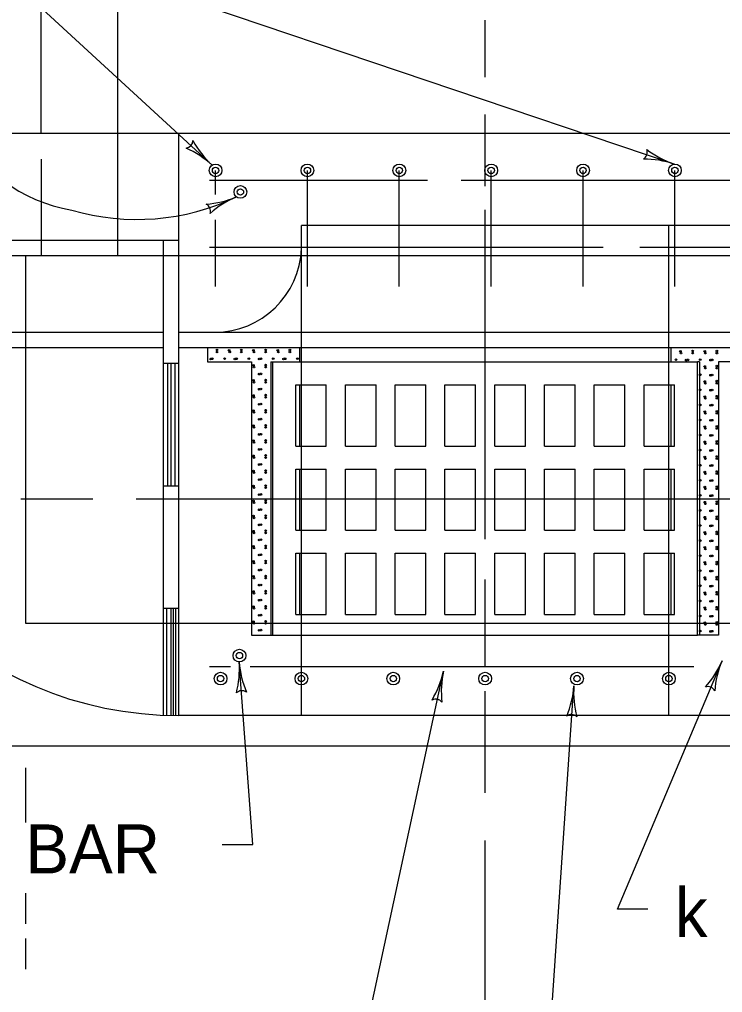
# Model space of a CAD drawing. Extents: x 997.6 to 1036.9, y 998.9 to 1022.6.
# Drawn here: x 1009.609 to 1012.479, y 1015.965 to 1019.935 of the extents above; entities that cross this region are included whole.
import ezdxf

# ---------------------------------------------------------------- set-up
doc = ezdxf.new("R2010")
doc.units = 0
doc.layers.add('Level 1', color=7, linetype='Continuous')
doc.layers.add('Level 5', color=7, linetype='Continuous')

msp = doc.modelspace()

# ---------------------------------------------------------------- linework, layer by layer
at = {"layer": 'Level 1'}
for p, q in [((1010.0097, 1018.9698), (1010.0097, 1020.6633)), ((1009.2968, 1020.3518), (1010.3948, 1019.3406)), ((1012.281, 1019.3448), (1009.2968, 1020.3518)), ((1009.6972, 1019.4698), (1009.6972, 1020.2798)), ((1011.5097, 1019.6998), (1011.5097, 1019.9319)), ((1011.5097, 1019.2549), (1011.5097, 1019.5475)), ((1013.8847, 1019.4698), (1009.1347, 1019.4698)), ((1010.2597, 1017.0948), (1010.2597, 1019.4698)), ((1009.6972, 1019.365), (1009.6972, 1018.9698)), ((1010.4092, 1019.2203), (1010.4092, 1019.3189)), ((1010.7842, 1018.8448), (1010.7842, 1019.3189)), ((1011.1592, 1018.8448), (1011.1592, 1019.3189)), ((1011.5342, 1018.8448), (1011.5342, 1019.3189)), ((1011.9092, 1018.8448), (1011.9092, 1019.3189)), ((1012.2842, 1018.8448), (1012.2842, 1019.3189)), ((1011.2747, 1019.2775), (1010.3847, 1019.2775)), ((1013.1362, 1019.2775), (1011.412, 1019.2775)), ((1011.5097, 1017.8138), (1011.5097, 1019.1582)), ((1010.4092, 1018.8448), (1010.4092, 1019.117)), ((1010.7597, 1017.0948), (1010.7597, 1019.0948)), ((1018.2597, 1019.0948), (1010.7597, 1019.0948)), ((1012.2597, 1017.0948), (1012.2597, 1019.0948)), ((1010.2597, 1019.0323), (1007.591, 1019.0323)), ((1010.1972, 1017.0948), (1010.1972, 1019.0323)), ((1011.9918, 1019.0041), (1010.3847, 1019.0041)), ((1013.6023, 1019.0041), (1012.1412, 1019.0041)), ((1013.8847, 1018.9698), (1009.1347, 1018.9698)), ((1009.6347, 1017.4698), (1009.6347, 1018.9698)), ((1010.1972, 1018.6573), (1007.591, 1018.6573)), ((1018.7597, 1018.6573), (1010.2597, 1018.6573)), ((1010.1972, 1018.5948), (1007.591, 1018.5948)), ((1018.7597, 1018.5948), (1010.2597, 1018.5948)), ((1010.3768, 1018.5948), (1010.3768, 1018.5382)), ((1010.7518, 1018.5948), (1010.7518, 1018.5382)), ((1012.2673, 1018.5948), (1012.2673, 1018.5382)), ((1010.1972, 1018.5323), (1010.2597, 1018.5323)), ((1010.2137, 1018.0323), (1010.2137, 1018.5323)), ((1010.2283, 1018.0323), (1010.2283, 1018.5323)), ((1010.2437, 1018.0323), (1010.2437, 1018.5323)), ((1010.3768, 1018.5382), (1010.5565, 1018.5382)), ((1010.5565, 1018.5382), (1010.5565, 1017.4228)), ((1010.6347, 1018.5382), (1010.6347, 1017.4228)), ((1010.6347, 1018.5382), (1010.6423, 1018.5382)), ((1010.6423, 1018.5382), (1012.3768, 1018.5382)), ((1010.6423, 1017.4228), (1010.6423, 1018.5382)), ((1012.3768, 1017.4228), (1012.3768, 1018.5382)), ((1012.3847, 1018.5382), (1012.3768, 1018.5382)), ((1012.3847, 1018.5382), (1012.3847, 1017.4228)), ((1012.4627, 1018.5382), (1012.4627, 1017.4228)), ((1012.6423, 1018.5382), (1012.4627, 1018.5382)), ((1010.7362, 1018.1944), (1010.7362, 1018.4444)), ((1010.7362, 1018.4444), (1010.8612, 1018.4444)), ((1010.7518, 1018.4444), (1010.7518, 1018.1944)), ((1010.8612, 1018.1944), (1010.8612, 1018.4444)), ((1010.9393, 1018.1944), (1010.9393, 1018.4444)), ((1010.9393, 1018.4444), (1011.0643, 1018.4444)), ((1011.0643, 1018.1944), (1011.0643, 1018.4444)), ((1011.1423, 1018.1944), (1011.1423, 1018.4444)), ((1011.1423, 1018.4444), (1011.2673, 1018.4444)), ((1011.2673, 1018.1944), (1011.2673, 1018.4444)), ((1011.3455, 1018.1944), (1011.3455, 1018.4444)), ((1011.3455, 1018.4444), (1011.4705, 1018.4444)), ((1011.4705, 1018.1944), (1011.4705, 1018.4444)), ((1011.5487, 1018.1944), (1011.5487, 1018.4444)), ((1011.5487, 1018.4444), (1011.6737, 1018.4444)), ((1011.6737, 1018.1944), (1011.6737, 1018.4444)), ((1011.7518, 1018.1944), (1011.7518, 1018.4444)), ((1011.7518, 1018.4444), (1011.8768, 1018.4444)), ((1011.8768, 1018.1944), (1011.8768, 1018.4444)), ((1011.9548, 1018.1944), (1011.9548, 1018.4444)), ((1011.9548, 1018.4444), (1012.0798, 1018.4444)), ((1012.0798, 1018.1944), (1012.0798, 1018.4444)), ((1012.158, 1018.1944), (1012.158, 1018.4444)), ((1012.158, 1018.4444), (1012.283, 1018.4444)), ((1012.2673, 1018.4444), (1012.2673, 1018.1944)), ((1012.283, 1018.1944), (1012.283, 1018.4444)), ((1010.7362, 1018.1944), (1010.8612, 1018.1944)), ((1010.9393, 1018.1944), (1011.0643, 1018.1944)), ((1011.1423, 1018.1944), (1011.2673, 1018.1944)), ((1011.3455, 1018.1944), (1011.4705, 1018.1944)), ((1011.5487, 1018.1944), (1011.6737, 1018.1944)), ((1011.7518, 1018.1944), (1011.8768, 1018.1944)), ((1011.9548, 1018.1944), (1012.0798, 1018.1944)), ((1012.158, 1018.1944), (1012.283, 1018.1944)), ((1010.7362, 1017.8507), (1010.7362, 1018.1007)), ((1010.7362, 1018.1007), (1010.8612, 1018.1007)), ((1010.7518, 1018.1007), (1010.7518, 1017.8507)), ((1010.8612, 1017.8507), (1010.8612, 1018.1007)), ((1010.9393, 1017.8507), (1010.9393, 1018.1007)), ((1010.9393, 1018.1007), (1011.0643, 1018.1007)), ((1011.0643, 1017.8507), (1011.0643, 1018.1007)), ((1011.1423, 1017.8507), (1011.1423, 1018.1007)), ((1011.1423, 1018.1007), (1011.2673, 1018.1007)), ((1011.2673, 1017.8507), (1011.2673, 1018.1007)), ((1011.3455, 1017.8507), (1011.3455, 1018.1007)), ((1011.3455, 1018.1007), (1011.4705, 1018.1007)), ((1011.4705, 1017.8507), (1011.4705, 1018.1007)), ((1011.5487, 1017.8507), (1011.5487, 1018.1007)), ((1011.5487, 1018.1007), (1011.6737, 1018.1007)), ((1011.6737, 1017.8507), (1011.6737, 1018.1007)), ((1011.7518, 1017.8507), (1011.7518, 1018.1007)), ((1011.7518, 1018.1007), (1011.8768, 1018.1007)), ((1011.8768, 1017.8507), (1011.8768, 1018.1007)), ((1011.9548, 1017.8507), (1011.9548, 1018.1007)), ((1011.9548, 1018.1007), (1012.0798, 1018.1007)), ((1012.0798, 1017.8507), (1012.0798, 1018.1007)), ((1012.158, 1017.8507), (1012.158, 1018.1007)), ((1012.158, 1018.1007), (1012.283, 1018.1007)), ((1012.2673, 1018.1007), (1012.2673, 1017.8507)), ((1012.283, 1017.8507), (1012.283, 1018.1007)), ((1010.1972, 1018.0323), (1010.2597, 1018.0323)), ((1009.9087, 1017.9783), (1009.6147, 1017.9783)), ((1014.1932, 1017.9783), (1010.0852, 1017.9783)), ((1010.7362, 1017.8507), (1010.8612, 1017.8507)), ((1010.9393, 1017.8507), (1011.0643, 1017.8507)), ((1011.1423, 1017.8507), (1011.2673, 1017.8507)), ((1011.3455, 1017.8507), (1011.4705, 1017.8507)), ((1011.5487, 1017.8507), (1011.6737, 1017.8507)), ((1011.7518, 1017.8507), (1011.8768, 1017.8507)), ((1011.9548, 1017.8507), (1012.0798, 1017.8507)), ((1012.158, 1017.8507), (1012.283, 1017.8507)), ((1010.7362, 1017.5069), (1010.7362, 1017.7569)), ((1010.7362, 1017.7569), (1010.8612, 1017.7569)), ((1010.7518, 1017.7569), (1010.7518, 1017.5069)), ((1010.8612, 1017.5069), (1010.8612, 1017.7569)), ((1010.9393, 1017.5069), (1010.9393, 1017.7569)), ((1010.9393, 1017.7569), (1011.0643, 1017.7569)), ((1011.0643, 1017.5069), (1011.0643, 1017.7569)), ((1011.1423, 1017.5069), (1011.1423, 1017.7569)), ((1011.1423, 1017.7569), (1011.2673, 1017.7569)), ((1011.2673, 1017.5069), (1011.2673, 1017.7569)), ((1011.3455, 1017.5069), (1011.3455, 1017.7569)), ((1011.3455, 1017.7569), (1011.4705, 1017.7569)), ((1011.4705, 1017.5069), (1011.4705, 1017.7569)), ((1011.5487, 1017.5069), (1011.5487, 1017.7569)), ((1011.5487, 1017.7569), (1011.6737, 1017.7569)), ((1011.6737, 1017.5069), (1011.6737, 1017.7569)), ((1011.7518, 1017.5069), (1011.7518, 1017.7569)), ((1011.7518, 1017.7569), (1011.8768, 1017.7569)), ((1011.8768, 1017.5069), (1011.8768, 1017.7569)), ((1011.9548, 1017.5069), (1011.9548, 1017.7569)), ((1011.9548, 1017.7569), (1012.0798, 1017.7569)), ((1012.0798, 1017.5069), (1012.0798, 1017.7569)), ((1012.158, 1017.5069), (1012.158, 1017.7569)), ((1012.158, 1017.7569), (1012.283, 1017.7569)), ((1012.2673, 1017.7569), (1012.2673, 1017.5069)), ((1012.283, 1017.5069), (1012.283, 1017.7569)), ((1011.5097, 1017.2916), (1011.5097, 1017.6494)), ((1010.1972, 1017.5323), (1010.2597, 1017.5323)), ((1010.2103, 1017.0948), (1010.2103, 1017.5323)), ((1010.2283, 1017.0948), (1010.2283, 1017.5323)), ((1010.237, 1017.0948), (1010.237, 1017.5323)), ((1010.247, 1017.0948), (1010.247, 1017.5323)), ((1010.7362, 1017.5069), (1010.8612, 1017.5069)), ((1010.9393, 1017.5069), (1011.0643, 1017.5069)), ((1011.1423, 1017.5069), (1011.2673, 1017.5069)), ((1011.3455, 1017.5069), (1011.4705, 1017.5069)), ((1011.5487, 1017.5069), (1011.6737, 1017.5069)), ((1011.7518, 1017.5069), (1011.8768, 1017.5069)), ((1011.9548, 1017.5069), (1012.0798, 1017.5069)), ((1012.158, 1017.5069), (1012.283, 1017.5069)), ((1013.3847, 1017.4698), (1009.6347, 1017.4698)), ((1010.5565, 1017.4228), (1010.6423, 1017.4228)), ((1010.6423, 1017.4228), (1012.3768, 1017.4228)), ((1012.4627, 1017.4228), (1012.3768, 1017.4228)), ((1012.0492, 1016.3048), (1012.4765, 1017.3186)), ((1010.4707, 1017.2933), (1010.3847, 1017.2933)), ((1010.5613, 1016.5689), (1010.5055, 1017.3133)), ((1012.3615, 1017.2933), (1010.55, 1017.2933)), ((1010.9915, 1015.6617), (1011.3393, 1017.2759)), ((1011.768, 1015.6958), (1011.8717, 1017.2163)), ((1011.5097, 1016.779), (1011.5097, 1017.1948)), ((1018.7597, 1017.0948), (1010.2597, 1017.0948)), ((1013.8847, 1016.9698), (1009.1347, 1016.9698)), ((1009.6347, 1016.6588), (1009.6347, 1016.8809)), ((1010.4363, 1016.5689), (1010.5613, 1016.5689)), ((1011.5097, 1015.3178), (1011.5097, 1016.5856)), ((1009.6347, 1016.2448), (1009.6347, 1016.3698)), ((1012.1742, 1016.3048), (1012.0492, 1016.3048)), ((1009.6347, 1016.0598), (1009.6347, 1016.1848))]:
    msp.add_line(p, q, dxfattribs=at)
for centre, radius in [((1010.4092, 1019.3189), 0.026), ((1010.7842, 1019.3189), 0.026), ((1011.1592, 1019.3189), 0.026), ((1011.5342, 1019.3189), 0.026), ((1011.9092, 1019.3189), 0.026), ((1012.2842, 1019.3189), 0.026), ((1010.4092, 1019.3189), 0.013), ((1010.7842, 1019.3189), 0.013), ((1011.1592, 1019.3189), 0.013), ((1011.5342, 1019.3189), 0.013), ((1011.9092, 1019.3189), 0.013), ((1012.2842, 1019.3189), 0.013), ((1010.5106, 1019.231), 0.026), ((1010.5106, 1019.231), 0.013), ((1010.5068, 1017.3394), 0.026), ((1010.5068, 1017.3394), 0.013), ((1010.4296, 1017.2456), 0.026), ((1010.4296, 1017.2456), 0.013), ((1010.7596, 1017.2456), 0.026), ((1010.7596, 1017.2456), 0.013), ((1011.1346, 1017.2456), 0.026), ((1011.1346, 1017.2456), 0.013), ((1011.5096, 1017.2456), 0.026), ((1011.5096, 1017.2456), 0.013), ((1011.8846, 1017.2456), 0.026), ((1011.8846, 1017.2456), 0.013), ((1012.2596, 1017.2456), 0.026), ((1012.2596, 1017.2456), 0.013)]:
    msp.add_circle(centre, radius, dxfattribs=at)
for centre, radius, start, end in [((1009.9327, 1019.8018), 0.6546, 206.6626, 260.2865), ((1010.2855, 1019.4413), 0.0313, 276.1299, 358.2466), ((1010.6596, 1019.6281), 0.3909, 208.7025, 227.3492), ((1010.13, 1019.053), 0.3909, 47.3553, 66.0241), ((1012.1401, 1019.3923), 0.0313, 300.1273, 22.244), ((1012.406, 1019.7152), 0.3909, 232.6998, 251.3466), ((1010.13, 1019.053), 0.3909, 47.3431, 47.3553), ((1012.156, 1018.9743), 0.3909, 71.3527, 90.0215), ((1012.156, 1018.9743), 0.3909, 71.3404, 71.3527), ((1010.0872, 1020.0698), 0.9509, 253.8186, 295.3604), ((1010.3443, 1019.5715), 0.3909, 273.9391, 292.5858), ((1010.3572, 1019.1535), 0.0313, 341.3665, 63.4832), ((1010.6446, 1018.8496), 0.3909, 112.5919, 131.2607), ((1010.6446, 1018.8496), 0.3909, 112.5797, 112.5919), ((1010.4072, 1019.0118), 0.3525, 269.7338, 358.1991), ((1010.2596, 1018.5948), 1.5, 180, 270), ((1012.1162, 1017.4704), 0.3909, 318.4899, 337.1367), ((1012.8367, 1017.1667), 0.3909, 157.1428, 175.8116), ((1012.8367, 1017.1667), 0.3909, 157.1305, 157.1428), ((1010.1156, 1017.2841), 0.3909, 345.6365, 4.2832), ((1010.8953, 1017.3426), 0.3909, 184.2771, 184.2893), ((1010.8953, 1017.3426), 0.3909, 184.2893, 202.9581), ((1010.9571, 1017.3583), 0.3909, 329.1872, 347.8339), ((1011.7215, 1017.1936), 0.3909, 167.84, 186.5088), ((1011.7215, 1017.1936), 0.3909, 167.8278, 167.84), ((1010.5165, 1017.1651), 0.0313, 53.0639, 135.1806), ((1011.4817, 1017.2429), 0.3909, 337.4439, 356.0906), ((1012.2617, 1017.1897), 0.3909, 176.0967, 194.7655), ((1012.2617, 1017.1897), 0.3909, 176.0845, 176.0967), ((1012.4187, 1017.1816), 0.0313, 25.9174, 108.0341), ((1011.3079, 1017.1306), 0.0313, 36.6146, 118.7313), ((1011.8615, 1017.068), 0.0313, 44.8713, 126.988)]:
    msp.add_arc(centre, radius, start, end, dxfattribs=at)
at = {"layer": 'Level 5'}
for centre in [(1010.4151, 1018.5865), (1010.4646, 1018.5848), (1010.5142, 1018.5865), (1010.5638, 1018.5848), (1010.6134, 1018.5865), (1010.663, 1018.5848), (1010.7126, 1018.5865), (1012.3564, 1018.5822), (1012.4556, 1018.5822), (1010.389, 1018.5493), (1010.3957, 1018.5502), (1010.4151, 1018.5779), (1010.4461, 1018.551), (1010.4671, 1018.5779), (1010.4881, 1018.5493), (1010.4949, 1018.5502), (1010.5142, 1018.5779), (1010.5453, 1018.551), (1010.5663, 1018.5779), (1010.5873, 1018.5493), (1010.5941, 1018.5502), (1010.6134, 1018.5779), (1010.6445, 1018.551), (1010.6655, 1018.5779), (1010.6865, 1018.5493), (1010.6932, 1018.5502), (1010.7126, 1018.5779), (1010.7436, 1018.551), (1012.2883, 1018.5467), (1012.3068, 1018.5804), (1012.3093, 1018.5736), (1012.3303, 1018.545), (1012.3371, 1018.5458), (1012.3564, 1018.5736), (1012.3875, 1018.5467), (1012.406, 1018.5804), (1012.4085, 1018.5736), (1012.4295, 1018.545), (1012.4362, 1018.5458), (1012.4556, 1018.5736), (1010.5638, 1018.5233), (1010.5663, 1018.5164), (1010.6134, 1018.525), (1010.6134, 1018.5164), (1012.406, 1018.5189), (1012.4085, 1018.5121), (1012.4556, 1018.5207), (1012.4556, 1018.5121), (1010.5873, 1018.4878), (1010.5941, 1018.4887), (1010.6134, 1018.4635), (1012.3875, 1018.4852), (1012.4295, 1018.4835), (1012.4362, 1018.4843), (1010.5638, 1018.4618), (1010.5663, 1018.4549), (1010.5873, 1018.4263), (1010.5941, 1018.4272), (1010.6134, 1018.4549), (1012.3875, 1018.4237), (1012.406, 1018.4574), (1012.4085, 1018.4506), (1012.4556, 1018.4592), (1012.4556, 1018.4506), (1010.5638, 1018.4003), (1010.5663, 1018.3934), (1010.6134, 1018.402), (1010.6134, 1018.3934), (1012.406, 1018.3959), (1012.4085, 1018.3891), (1012.4295, 1018.422), (1012.4362, 1018.4228), (1012.4556, 1018.3977), (1012.4556, 1018.3891), (1010.5873, 1018.3648), (1010.5941, 1018.3657), (1012.3875, 1018.3622), (1012.4295, 1018.3605), (1012.4362, 1018.3613), (1010.5638, 1018.3388), (1010.5663, 1018.3319), (1010.5941, 1018.3042), (1010.6134, 1018.3405), (1010.6134, 1018.3319), (1012.406, 1018.3344), (1012.4085, 1018.3276), (1012.4556, 1018.3362), (1012.4556, 1018.3276), (1010.5638, 1018.2773), (1010.5663, 1018.2704), (1010.5873, 1018.3033), (1010.6134, 1018.279), (1010.6134, 1018.2704), (1012.3875, 1018.3007), (1012.406, 1018.2729), (1012.4085, 1018.2661), (1012.4295, 1018.299), (1012.4362, 1018.2998), (1012.4556, 1018.2747), (1012.4556, 1018.2661), (1010.5873, 1018.2418), (1010.5941, 1018.2427), (1012.3875, 1018.2392), (1012.4295, 1018.2375), (1012.4362, 1018.2383), (1010.5638, 1018.2158), (1010.5663, 1018.2089), (1010.6134, 1018.2175), (1010.6134, 1018.2089), (1012.406, 1018.2114), (1012.4085, 1018.2046), (1012.4556, 1018.2132), (1012.4556, 1018.2046), (1010.5638, 1018.1543), (1010.5663, 1018.1474), (1010.5873, 1018.1803), (1010.5941, 1018.1812), (1010.6134, 1018.156), (1010.6134, 1018.1474), (1012.3875, 1018.1777), (1012.406, 1018.1499), (1012.4295, 1018.176), (1012.4362, 1018.1768), (1012.4556, 1018.1517), (1010.5873, 1018.1188), (1010.5941, 1018.1197), (1012.3875, 1018.1162), (1012.4085, 1018.1431), (1012.4295, 1018.1145), (1012.4362, 1018.1153), (1012.4556, 1018.1431), (1010.5638, 1018.0928), (1010.5663, 1018.0859), (1010.6134, 1018.0945), (1010.6134, 1018.0859), (1012.406, 1018.0884), (1012.4085, 1018.0816), (1012.4556, 1018.0902), (1012.4556, 1018.0816), (1010.5638, 1018.0313), (1010.5873, 1018.0573), (1010.5941, 1018.0582), (1010.6134, 1018.033), (1012.3875, 1018.0547), (1012.406, 1018.0269), (1012.4295, 1018.053), (1012.4362, 1018.0538), (1012.4556, 1018.0287), (1010.5663, 1018.0244), (1010.5873, 1017.9958), (1010.5941, 1017.9967), (1010.6134, 1018.0244), (1012.3875, 1017.9932), (1012.4085, 1018.0201), (1012.4295, 1017.9915), (1012.4362, 1017.9923), (1012.4556, 1018.0201), (1010.5638, 1017.9698), (1010.5663, 1017.9629), (1010.6134, 1017.9715), (1010.6134, 1017.9629), (1012.406, 1017.9654), (1012.4085, 1017.9586), (1012.4556, 1017.9672), (1012.4556, 1017.9586), (1010.5638, 1017.9083), (1010.5873, 1017.9343), (1010.5941, 1017.9352), (1010.6134, 1017.91), (1012.3875, 1017.9317), (1012.4295, 1017.93), (1012.4362, 1017.9308), (1010.5663, 1017.9014), (1010.5873, 1017.8728), (1010.5941, 1017.8737), (1010.6134, 1017.9014), (1012.3875, 1017.8702), (1012.406, 1017.9039), (1012.4085, 1017.8971), (1012.4295, 1017.8685), (1012.4362, 1017.8693), (1012.4556, 1017.9057), (1012.4556, 1017.8971), (1010.5638, 1017.8468), (1010.5663, 1017.8399), (1010.6134, 1017.8485), (1010.6134, 1017.8399), (1012.406, 1017.8424), (1012.4085, 1017.8356), (1012.4556, 1017.8442), (1012.4556, 1017.8356), (1010.5873, 1017.8113), (1010.5941, 1017.8122), (1012.3875, 1017.8087), (1012.4295, 1017.807), (1012.4362, 1017.8078), (1010.5638, 1017.7853), (1010.5663, 1017.7784), (1010.5873, 1017.7498), (1010.5941, 1017.7507), (1010.6134, 1017.787), (1010.6134, 1017.7784), (1012.406, 1017.7809), (1012.4085, 1017.7741), (1012.4556, 1017.7827), (1012.4556, 1017.7741), (1010.5638, 1017.7238), (1010.5663, 1017.7169), (1010.6134, 1017.7255), (1010.6134, 1017.7169), (1012.3875, 1017.7472), (1012.406, 1017.7194), (1012.4085, 1017.7126), (1012.4295, 1017.7455), (1012.4362, 1017.7463), (1012.4556, 1017.7212), (1012.4556, 1017.7126), (1010.5873, 1017.6883), (1010.5941, 1017.6892), (1012.3875, 1017.6857), (1012.4295, 1017.684), (1012.4362, 1017.6848), (1010.5638, 1017.6623), (1010.5663, 1017.6554), (1010.6134, 1017.664), (1010.6134, 1017.6554), (1012.406, 1017.6579), (1012.4085, 1017.6511), (1012.4556, 1017.6597), (1012.4556, 1017.6511), (1010.5638, 1017.6008), (1010.5663, 1017.5939), (1010.5873, 1017.6268), (1010.5941, 1017.6277), (1010.6134, 1017.6025), (1010.6134, 1017.5939), (1012.3875, 1017.6242), (1012.406, 1017.5964), (1012.4085, 1017.5896), (1012.4295, 1017.6225), (1012.4362, 1017.6233), (1012.4556, 1017.5982), (1012.4556, 1017.5896), (1010.5873, 1017.5653), (1010.5941, 1017.5662), (1012.3875, 1017.5627), (1012.4295, 1017.561), (1012.4362, 1017.5618), (1010.5638, 1017.5393), (1010.5663, 1017.5324), (1010.6134, 1017.541), (1010.6134, 1017.5324), (1012.406, 1017.5349), (1012.4085, 1017.5281), (1012.4556, 1017.5367), (1012.4556, 1017.5281), (1010.5638, 1017.4778), (1010.5663, 1017.4709), (1010.5873, 1017.5038), (1010.5941, 1017.5047), (1010.6134, 1017.4795), (1010.6134, 1017.4709), (1012.3875, 1017.5012), (1012.406, 1017.4734), (1012.4295, 1017.4995), (1012.4362, 1017.5003), (1012.4556, 1017.4752), (1010.5873, 1017.4423), (1010.5941, 1017.4432), (1012.3875, 1017.4397), (1012.4085, 1017.4666), (1012.4295, 1017.438), (1012.4362, 1017.4388), (1012.4556, 1017.4666)]:
    msp.add_circle(centre, 0.00339, dxfattribs=at)

# ---------------------------------------------------------------- texts
at = {"layer": 'Level 1'}
for p in [(1009.4248, 1016.4507), (1012.2837, 1016.1909)]:
    msp.add_text('k BAR', height=0.2, dxfattribs=at).set_placement(p)

doc.saveas('drawing.dxf')
